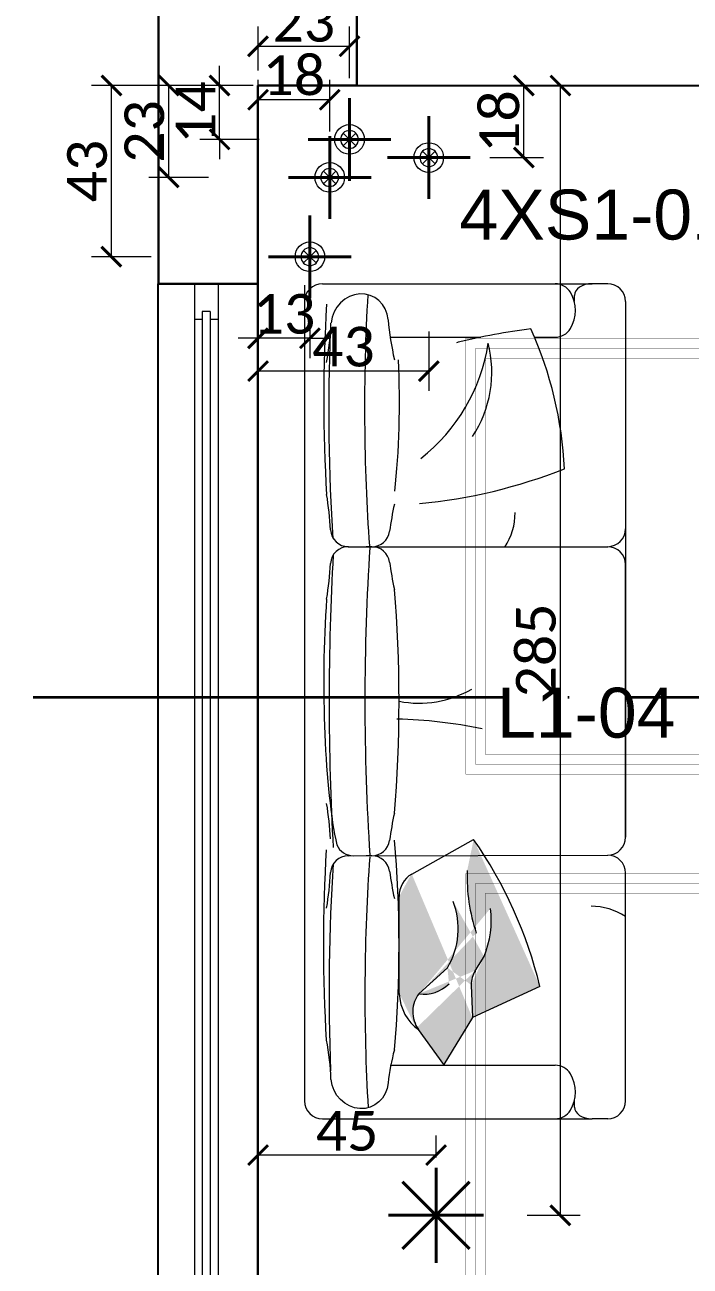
# Model space of a CAD drawing. Header units: centimetres. Extents: x -26724 to 60145, y -23645 to 6771.
# Drawn here: x -7328.9 to -7161, y 1966.1 to 2279.2 of the extents above; entities that cross this region are included whole.
import ezdxf

# ---------------------------------------------------------------- set-up
doc = ezdxf.new("R2010")
doc.units = ezdxf.units.CM
doc.linetypes.add('ACAD_ISO04W100', pattern=[30, 24, -3, 0, -3])
doc.linetypes.add('DALEKOVOD_VN', pattern=[5, 2.5, -2.5])
for name, color, linetype, lineweight in [('2.IZGLED', 7, 'Continuous', 13), ('4.KOTE', 88, 'Continuous', 15), ('IZGLED', 252, 'Continuous', 13), ('zid', 7, 'Continuous', 40)]:
    doc.layers.add(name, color=color, linetype=linetype, lineweight=lineweight)
doc.layers.add('IZGLED 2', color=253, linetype='Continuous', lineweight=9, true_color=0x828282)
doc.styles.add('0.12', font='arial.ttf', dxfattribs={"height": 0.12})
doc.styles.get("Standard").update_dxf_attribs({"font": 'calibri.ttf'})
doc.dimstyles.new('ja 1 50', dxfattribs={"dimtxt": 10, "dimasz": 5, "dimexe": 5, "dimexo": 5, "dimgap": 1, "dimtad": 1, "dimdec": 0, "dimtxsty": 'Standard', "dimblk": 'ARCHTICK', "dimcen": 2.5, "dimclrd": 256, "dimclrt": 7, "dimadec": 0, "dimazin": 0, "dimtfac": 1, "dimtdec": 0, "dimtix": 1, "dimtmove": 1, "dimatfit": 3, "dimldrblk": 'ARCHTICK', "dimfxl": 10, "dimfxlon": 1, "dimlwd": 0, "dimlwe": 9, "dimarcsym": 0})

# ---------------------------------------------------------------- blocks, each defined once
blk = doc.blocks.new('GTTTTTT')
at = {"layer": 'zid', "color": 1}
for p, q in [((3959.04, 2060.69), (3959.04, 2036.69)), ((3950.55, 2040.2), (3967.52, 2057.17)), ((3967.52, 2040.2), (3950.55, 2057.17)), ((3947.04, 2048.69), (3971.04, 2048.69))]:
    blk.add_line(p, q, dxfattribs=at)
blk = doc.blocks.new('efrrf')
at = {"layer": 'IZGLED'}
for q in [(32062.56, -5174.7), (32062.56, -5178.09), (32065.95, -5174.7), (32065.95, -5178.09)]:
    blk.add_line((32064.26, -5176.4), q, dxfattribs=at)
at = {"layer": 'IZGLED', "extrusion": (0, 0, -1)}
for major_axis, start_param, end_param in [((-2.83, 2.83), 3.926991, 7.068583), ((2.83, 2.83), -0.785398, 2.356194), ((-1.7, 1.7), 4.712389, 10.995574)]:
    blk.add_ellipse((32064.26, -5176.4), major_axis=major_axis, ratio=1, start_param=start_param, end_param=end_param, dxfattribs=at)
at = {"layer": 'zid'}
for p, q in [((32064.26, -5187.54), (32064.26, -5165.25)), ((32075.41, -5176.4), (32053.11, -5176.4))]:
    blk.add_line(p, q, dxfattribs=at)
blk = doc.blocks.new('_ArchTick')
at = {"color": 0, "linetype": 'ByBlock', "const_width": 0.15}
blk.add_lwpolyline([(-0.5, -0.5), (0.5, 0.5)], dxfattribs=at)
blk = doc.blocks.new('*D2051')
at = {"layer": '4.KOTE', "color": 0, "lineweight": 9, "transparency": 16777216}
for p, q in [((-7270.01, 2267.66), (-7270.01, 2278.78)), ((-7246.93, 2265.71), (-7246.93, 2278.78))]:
    blk.add_line(p, q, dxfattribs=at)
at = {"layer": '4.KOTE', "lineweight": 0, "transparency": 16777216}
blk.add_line((-7270.01, 2273.78), (-7246.93, 2273.78), dxfattribs=at)
at = {"layer": 'Defpoints', "color": 0, "transparency": 16777216}
for p in [(-7246.93, 2273.78), (-7270.01, 2263.89, 13.5), (-7246.93, 2260.71)]:
    blk.add_point(p, dxfattribs=at)
at = {"layer": '4.KOTE', "lineweight": 0, "transparency": 16777216, "xscale": 5, "yscale": 5, "zscale": 5, "rotation": 180}
blk.add_blockref('_ArchTick', (-7270.01, 2273.78), dxfattribs=at)
at = {"layer": '4.KOTE', "lineweight": 0, "transparency": 16777216, "xscale": 5, "yscale": 5, "zscale": 5}
blk.add_blockref('_ArchTick', (-7246.93, 2273.78), dxfattribs=at)
at = {"layer": '4.KOTE', "color": 7, "transparency": 16777216, "insert": (-7258.47, 2279.9), "char_height": 10, "attachment_point": 5}
blk.add_mtext('23', dxfattribs=at)
blk = doc.blocks.new('*D2052')
at = {"layer": '4.KOTE', "color": 0, "lineweight": 9, "transparency": 16777216}
for p, q in [((-7270.01, 2253.3), (-7270.01, 2265.3)), ((-7251.93, 2252.3), (-7251.93, 2265.3))]:
    blk.add_line(p, q, dxfattribs=at)
at = {"layer": '4.KOTE', "lineweight": 0, "transparency": 16777216}
blk.add_line((-7251.93, 2260.3), (-7270.01, 2260.3), dxfattribs=at)
at = {"layer": 'Defpoints', "color": 0, "transparency": 16777216}
for p in [(-7270.01, 2260.3), (-7270.01, 2247.3, 13.5), (-7251.93, 2247.3)]:
    blk.add_point(p, dxfattribs=at)
at = {"layer": '4.KOTE', "lineweight": 0, "transparency": 16777216, "xscale": 5, "yscale": 5, "zscale": 5, "rotation": 180}
blk.add_blockref('_ArchTick', (-7270.01, 2260.3), dxfattribs=at)
at = {"layer": '4.KOTE', "lineweight": 0, "transparency": 16777216, "xscale": 5, "yscale": 5, "zscale": 5}
blk.add_blockref('_ArchTick', (-7251.93, 2260.3), dxfattribs=at)
at = {"layer": '4.KOTE', "color": 7, "transparency": 16777216, "insert": (-7260.97, 2266.42), "char_height": 10, "attachment_point": 5}
blk.add_mtext('18', dxfattribs=at)
blk = doc.blocks.new('*D2053')
at = {"layer": '4.KOTE', "color": 0, "lineweight": 9, "transparency": 16777216}
for p, q in [((-7270.01, 2201.53), (-7270.01, 2186.84)), ((-7226.93, 2201.84), (-7226.93, 2186.84))]:
    blk.add_line(p, q, dxfattribs=at)
at = {"layer": '4.KOTE', "lineweight": 0, "transparency": 16777216}
blk.add_line((-7226.93, 2191.84), (-7270.01, 2191.84), dxfattribs=at)
at = {"layer": 'Defpoints', "color": 0, "transparency": 16777216}
for p in [(-7226.93, 2256.14), (-7270.01, 2251.42, 13.5), (-7270.01, 2191.84)]:
    blk.add_point(p, dxfattribs=at)
at = {"layer": '4.KOTE', "lineweight": 0, "transparency": 16777216, "xscale": 5, "yscale": 5, "zscale": 5, "rotation": 180}
blk.add_blockref('_ArchTick', (-7270.01, 2191.84), dxfattribs=at)
at = {"layer": '4.KOTE', "lineweight": 0, "transparency": 16777216, "xscale": 5, "yscale": 5, "zscale": 5}
blk.add_blockref('_ArchTick', (-7226.93, 2191.84), dxfattribs=at)
at = {"layer": '4.KOTE', "color": 7, "transparency": 16777216, "insert": (-7248.47, 2197.97), "char_height": 10, "attachment_point": 5}
blk.add_mtext('43', dxfattribs=at)
blk = doc.blocks.new('*D2054')
at = {"layer": '4.KOTE', "color": 0, "lineweight": 9, "transparency": 16777216}
for p, q in [((-7270.01, 2206.33), (-7270.01, 2195.12)), ((-7256.93, 2205.29), (-7256.93, 2195.12))]:
    blk.add_line(p, q, dxfattribs=at)
at = {"layer": '4.KOTE', "lineweight": 0, "transparency": 16777216}
for p, q in [((-7270.01, 2200.12), (-7275.01, 2200.12)), ((-7256.93, 2200.12), (-7270.01, 2200.12)), ((-7256.93, 2200.12), (-7251.93, 2200.12))]:
    blk.add_line(p, q, dxfattribs=at)
at = {"layer": 'Defpoints', "color": 0, "transparency": 16777216}
for p in [(-7270.01, 2210.29, 13.5), (-7256.93, 2210.29), (-7270.01, 2200.12)]:
    blk.add_point(p, dxfattribs=at)
at = {"layer": '4.KOTE', "lineweight": 0, "transparency": 16777216, "xscale": 5, "yscale": 5, "zscale": 5}
blk.add_blockref('_ArchTick', (-7270.01, 2200.12), dxfattribs=at)
at = {"layer": '4.KOTE', "lineweight": 0, "transparency": 16777216, "xscale": 5, "yscale": 5, "zscale": 5, "rotation": 180}
blk.add_blockref('_ArchTick', (-7256.93, 2200.12), dxfattribs=at)
at = {"layer": '4.KOTE', "color": 7, "transparency": 16777216, "insert": (-7263.47, 2206.24), "char_height": 10, "attachment_point": 5}
blk.add_mtext('13', dxfattribs=at)
blk = doc.blocks.new('*D2055')
at = {"layer": '4.KOTE', "color": 0, "lineweight": 9, "transparency": 16777216}
for p, q in [((-7210.08, 2263.89), (-7197.95, 2263.89)), ((-7211.51, 2245.71), (-7197.95, 2245.71))]:
    blk.add_line(p, q, dxfattribs=at)
at = {"layer": '4.KOTE', "lineweight": 0, "transparency": 16777216}
blk.add_line((-7202.95, 2245.71), (-7202.95, 2263.89), dxfattribs=at)
at = {"layer": 'Defpoints', "color": 0, "transparency": 16777216}
for p in [(-7216.51, 2263.89, 13.5), (-7202.95, 2263.89), (-7216.51, 2245.71)]:
    blk.add_point(p, dxfattribs=at)
at = {"layer": '4.KOTE', "lineweight": 0, "transparency": 16777216, "xscale": 5, "yscale": 5, "zscale": 5}
for p, rotation in [((-7202.95, 2263.89), 90), ((-7202.95, 2245.71), 270)]:
    blk.add_blockref('_ArchTick', p, dxfattribs=dict(at, rotation=rotation))
at = {"layer": '4.KOTE', "color": 7, "transparency": 16777216, "insert": (-7209.08, 2254.8), "char_height": 10, "attachment_point": 5, "rotation": 90}
blk.add_mtext('18', dxfattribs=at)
blk = doc.blocks.new('*D2056')
at = {"layer": '4.KOTE', "lineweight": 0, "transparency": 16777216}
for p, q in [((-7279.72, 2263.89), (-7279.72, 2268.89)), ((-7279.72, 2250.29), (-7279.72, 2263.89)), ((-7279.72, 2250.29), (-7279.72, 2245.29))]:
    blk.add_line(p, q, dxfattribs=at)
at = {"layer": '4.KOTE', "color": 0, "lineweight": 9, "transparency": 16777216}
for p, q in [((-7271.27, 2263.89), (-7284.72, 2263.89)), ((-7269.72, 2250.29), (-7284.72, 2250.29))]:
    blk.add_line(p, q, dxfattribs=at)
at = {"layer": 'Defpoints', "color": 0, "transparency": 16777216}
for p in [(-7279.72, 2263.89), (-7257.36, 2263.89, 13.5), (-7257.36, 2250.29)]:
    blk.add_point(p, dxfattribs=at)
at = {"layer": '4.KOTE', "lineweight": 0, "transparency": 16777216, "xscale": 5, "yscale": 5, "zscale": 5}
for p, rotation in [((-7279.72, 2263.89), 270), ((-7279.72, 2250.29), 90)]:
    blk.add_blockref('_ArchTick', p, dxfattribs=dict(at, rotation=rotation))
at = {"layer": '4.KOTE', "color": 7, "transparency": 16777216, "insert": (-7285.75, 2257.09), "char_height": 10, "attachment_point": 5, "rotation": 90}
blk.add_mtext('14', dxfattribs=at)
blk = doc.blocks.new('*D2057')
at = {"layer": '4.KOTE', "color": 0, "lineweight": 9, "transparency": 16777216}
for p, q in [((-7283.84, 2263.89), (-7297.55, 2263.89)), ((-7282.55, 2240.71), (-7297.55, 2240.71))]:
    blk.add_line(p, q, dxfattribs=at)
at = {"layer": '4.KOTE', "lineweight": 0, "transparency": 16777216}
blk.add_line((-7292.55, 2240.71), (-7292.55, 2263.89), dxfattribs=at)
at = {"layer": 'Defpoints', "color": 0, "transparency": 16777216}
for p in [(-7292.55, 2263.89), (-7267.09, 2263.89, 13.5), (-7269.15, 2240.71)]:
    blk.add_point(p, dxfattribs=at)
at = {"layer": '4.KOTE', "lineweight": 0, "transparency": 16777216, "xscale": 5, "yscale": 5, "zscale": 5}
for p, rotation in [((-7292.55, 2263.89), 90), ((-7292.55, 2240.71), 270)]:
    blk.add_blockref('_ArchTick', p, dxfattribs=dict(at, rotation=rotation))
at = {"layer": '4.KOTE', "color": 7, "transparency": 16777216, "insert": (-7298.67, 2252.3), "char_height": 10, "attachment_point": 5, "rotation": 90}
blk.add_mtext('23', dxfattribs=at)
blk = doc.blocks.new('*D2058')
at = {"layer": '4.KOTE', "color": 0, "lineweight": 9, "transparency": 16777216}
for p, q in [((-7297.53, 2263.89), (-7312, 2263.89)), ((-7297, 2220.71), (-7312, 2220.71))]:
    blk.add_line(p, q, dxfattribs=at)
at = {"layer": '4.KOTE', "lineweight": 0, "transparency": 16777216}
blk.add_line((-7307, 2220.71), (-7307, 2263.89), dxfattribs=at)
at = {"layer": 'Defpoints', "color": 0, "transparency": 16777216}
for p in [(-7307, 2263.89), (-7262.52, 2263.89, 13.5), (-7267.36, 2220.71)]:
    blk.add_point(p, dxfattribs=at)
at = {"layer": '4.KOTE', "lineweight": 0, "transparency": 16777216, "xscale": 5, "yscale": 5, "zscale": 5}
for p, rotation in [((-7307, 2263.89), 90), ((-7307, 2220.71), 270)]:
    blk.add_blockref('_ArchTick', p, dxfattribs=dict(at, rotation=rotation))
at = {"layer": '4.KOTE', "color": 7, "transparency": 16777216, "insert": (-7313.12, 2242.3), "char_height": 10, "attachment_point": 5, "rotation": 90}
blk.add_mtext('43', dxfattribs=at)
blk = doc.blocks.new('*D2059')
at = {"layer": '4.KOTE', "color": 0, "lineweight": 9, "transparency": 16777216}
for p, q in [((-7270.01, 1993.48), (-7270.01, 1999.06)), ((-7225.1, 1993.48), (-7225.1, 1999.06))]:
    blk.add_line(p, q, dxfattribs=at)
at = {"layer": '4.KOTE', "lineweight": 0, "transparency": 16777216}
blk.add_line((-7225.1, 1994.06), (-7270.01, 1994.06), dxfattribs=at)
at = {"layer": 'Defpoints', "color": 0, "transparency": 16777216}
for p in [(-7270.01, 1994.06), (-7270.01, 1990.89, 13.5), (-7225.1, 1990.89, 13.5)]:
    blk.add_point(p, dxfattribs=at)
at = {"layer": '4.KOTE', "lineweight": 0, "transparency": 16777216, "xscale": 5, "yscale": 5, "zscale": 5, "rotation": 180}
blk.add_blockref('_ArchTick', (-7270.01, 1994.06), dxfattribs=at)
at = {"layer": '4.KOTE', "lineweight": 0, "transparency": 16777216, "xscale": 5, "yscale": 5, "zscale": 5}
blk.add_blockref('_ArchTick', (-7225.1, 1994.06), dxfattribs=at)
at = {"layer": '4.KOTE', "color": 7, "transparency": 16777216, "insert": (-7247.55, 2000.13), "char_height": 10, "attachment_point": 5}
blk.add_mtext('45', dxfattribs=at)
blk = doc.blocks.new('*D2060')
at = {"layer": '4.KOTE', "color": 0, "lineweight": 9, "transparency": 16777216}
for p, q in [((-7187.37, 2263.89), (-7198.73, 2263.89)), ((-7202.08, 1978.89), (-7188.73, 1978.89))]:
    blk.add_line(p, q, dxfattribs=at)
at = {"layer": '4.KOTE', "lineweight": 0, "transparency": 16777216}
blk.add_line((-7193.73, 1978.89), (-7193.73, 2263.89), dxfattribs=at)
at = {"layer": 'Defpoints', "color": 0, "transparency": 16777216}
for p in [(-7193.73, 2263.89), (-7183.05, 2263.89, 13.5), (-7215.09, 1978.89, 13.5)]:
    blk.add_point(p, dxfattribs=at)
at = {"layer": '4.KOTE', "lineweight": 0, "transparency": 16777216, "xscale": 5, "yscale": 5, "zscale": 5}
for p, rotation in [((-7193.73, 2263.89), 90), ((-7193.73, 1978.89), 270)]:
    blk.add_blockref('_ArchTick', p, dxfattribs=dict(at, rotation=rotation))
at = {"layer": '4.KOTE', "color": 7, "transparency": 16777216, "insert": (-7199.86, 2121.39), "char_height": 10, "attachment_point": 5, "rotation": 90}
blk.add_mtext('285', dxfattribs=at)

msp = doc.modelspace()

# ---------------------------------------------------------------- hatches: boundary and pattern name
at = {"layer": 'IZGLED 2', "ltscale": 0.3}
h = msp.add_hatch(dxfattribs=at)
h.set_pattern_fill('HOUND', color=256, scale=0.014265, angle=-270, style=0)
h.set_pattern_definition([(90, (4950887.134929, -6595937.697652), (-0.022645856909893, 0.090583427639574), [0.3623337105583, -0.1811668552791]), (180, (4950887.134929, -6595937.697652), (0.090583427639574, -0.022645856909894), [0.3623337105583, -0.1811668552791])])
edge = h.paths.add_edge_path()
edge.add_arc((-7306.64, 2010.35), 110.91, 13.7123, 34.8399)
edge.add_line((-7215.61, 2073.71), (-7231.22, 2064.96))
edge.add_ellipse((-7228.45, 2059.27), major_axis=(0, 6.42), ratio=0.931759, start_angle=27.5786, end_angle=90)
edge.add_line((-7234.44, 2059.27), (-7234.44, 2034.88))
edge.add_ellipse((-7224.8, 2035.79), major_axis=(0, 11.53), ratio=0.838444, start_angle=94.5566, end_angle=150.6541)
edge.add_line((-7229.54, 2025.74), (-7223.15, 2016.95))
edge.add_line((-7223.15, 2016.95), (-7215.94, 2028.76))
edge.add_line((-7215.94, 2028.76), (-7198.89, 2036.64))
edge = h.paths.add_edge_path(flags=17)
edge.add_ellipse((-7228.45, 2059.27), major_axis=(0, 6.42), ratio=0.931759, start_angle=27.5786, end_angle=90)
edge = h.paths.add_edge_path(flags=16)
edge.add_line((-7234.44, 2034.88), (-7234.44, 2059.27))
edge = h.paths.add_edge_path(flags=17)
edge.add_ellipse((-7224.8, 2035.79), major_axis=(0, 11.53), ratio=0.838444, start_angle=94.5566, end_angle=150.6541)
edge = h.paths.add_edge_path(flags=17)
edge.add_line((-7223.15, 2016.95), (-7229.54, 2025.74))
edge = h.paths.add_edge_path(flags=17)
edge.add_line((-7215.94, 2028.76), (-7223.15, 2016.95))
edge = h.paths.add_edge_path(flags=17)
edge.add_line((-7198.89, 2036.64), (-7215.94, 2028.76))
edge = h.paths.add_edge_path(flags=17)
edge.add_arc((-7306.64, 2010.35), 110.91, 13.7123, 34.8399)
edge = h.paths.add_edge_path(flags=0)
edge.add_line((-7231.22, 2064.96), (-7215.61, 2073.71))
h.paths.add_polyline_path([(-7231.22, 2064.96), (-7215.61, 2073.71)], flags=0)
edge = h.paths.add_edge_path(flags=16)
edge.add_line((-7231.22, 2064.96), (-7215.61, 2073.71))
edge.add_line((-7231.22, 2064.96), (-7215.61, 2073.71))
edge.add_line((-7231.22, 2064.96), (-7215.61, 2073.71))
edge.add_arc((-7172.2, 2064.36), 45.07, 178.1229, 198.4601)
edge.add_arc((-7228.13, 2043.56), 8.89, 261.746, 315.1248)
edge.add_arc((-7238.52, 2051.14), 19.02, 328.9608, 381.4062)
edge.add_arc((-7235.25, 2053.37), 24.08, 337.5754, 367.043)
edge.add_ellipse((-7225.88, 2029.92), major_axis=(-0.76, 6.37), ratio=0.787292, start_angle=35.3802, end_angle=125.3802)
edge.add_arc((-7209.79, 2037.19), 6.42, 148.0124, 181.8463)
edge.add_line((-7222.22, 2041.33), (-7229.41, 2034.77))
edge.add_line((-7215.23, 2040.59), (-7212.99, 2044.18))
edge.add_line((-7216.2, 2036.98), (-7215.94, 2028.76))

# ---------------------------------------------------------------- linework, layer by layer
at = {"color": 3, "elevation": 13.5}
msp.add_lwpolyline([(-7270.1, 2263.89), (-6735.1, 2263.89), (-6735.1, 2213.89), (-6720.1, 2213.89), (-6465.1, 2213.89), (-6465.1, 2298.89), (-6230.1, 2298.89), (-6230.01, 2278.89), (-5990.01, 2278.89), (-5990.1, 858.89), (-6235.1, 858.89), (-6235.1, 713.89), (-6315.1, 713.89), (-6315.1, 574.88), (-6500.1, 573.89), (-6500.1, 713.89), (-6515.1, 713.89), (-6515.1, 611.89), (-7118.01, 611.86), (-7118.01, 761.85), (-7130.01, 761.85), (-7130.01, 611.85), (-7270.01, 611.84), (-7270.01, 2263.89)], dxfattribs=at)
at = {"layer": '2.IZGLED', "color": 116, "ltscale": 12, "true_color": 0x136734, "const_width": 0.1, "elevation": 13.5}
for points in [[(-7217.59, 2200.14), (-7012.59, 2200.14), (-7012.59, 2090.14), (-7217.59, 2090.14), (-7217.59, 2200.14)], [(-7217.59, 2065.14), (-7012.59, 2065.14), (-7012.59, 1955.14), (-7217.59, 1955.14), (-7217.59, 2065.14)]]:
    msp.add_lwpolyline(points, dxfattribs=at)
at = {"layer": '2.IZGLED', "color": 1, "linetype": 'DALEKOVOD_VN', "ltscale": 3, "const_width": 0.1, "elevation": 13.5}
for points in [[(-7215.09, 2197.64), (-7015.09, 2197.64), (-7015.09, 2092.64), (-7215.09, 2092.64)], [(-7215.09, 2062.64), (-7015.09, 2062.64), (-7015.09, 1957.64), (-7215.09, 1957.64)]]:
    msp.add_lwpolyline(points, close=True, dxfattribs=at)
at = {"layer": '2.IZGLED', "color": 116, "ltscale": 12, "true_color": 0x136734, "const_width": 0.1, "elevation": 13.5}
for points in [[(-7212.59, 2195.14), (-7017.59, 2195.14), (-7017.59, 2095.14), (-7212.59, 2095.14)], [(-7212.59, 2060.14), (-7017.59, 2060.14), (-7017.59, 1960.14), (-7212.59, 1960.14)]]:
    msp.add_lwpolyline(points, close=True, dxfattribs=at)
at = {"layer": 'IZGLED 2', "lineweight": 30}
for p, q in [((-7295.1, 2338.99, 13.5), (-7295.1, 2213.89, 13.5)), ((-7245.1, 2298.78, 13.5), (-7245.1, 2263.89, 13.5)), ((-7270.1, 2213.89, 13.5), (-7270.1, 2263.89, 13.5)), ((-7270.1, 2263.89, 13.5), (-7245.1, 2263.89, 13.5)), ((-7295.1, 2213.89, 13.5), (-7270.1, 2213.89, 13.5))]:
    msp.add_line(p, q, dxfattribs=at)
at = {"layer": 'IZGLED 2', "ltscale": 12}
msp.add_line((-6760.1, 2263.89, 13.5), (-7245.1, 2263.89, 13.5), dxfattribs=at)
at = {"layer": 'IZGLED 2', "lineweight": 25, "ltscale": 12}
for p, q in [((-7295.17, 1858.89, 13.5), (-7295.19, 2213.89, 13.5)), ((-7270.08, 1858.89, 13.5), (-7270.1, 2213.89, 13.5))]:
    msp.add_line(p, q, dxfattribs=at)
at = {"layer": 'IZGLED 2'}
for p, q in [((-7286.07, 2213.89, 13.5), (-7286.07, 1858.89, 13.5)), ((-7280.07, 2213.89, 13.5), (-7280.07, 1858.89, 13.5)), ((-7284.07, 2204.89, 13.5), (-7286.07, 2204.89, 13.5)), ((-7284.07, 2206.89, 13.5), (-7284.07, 1865.89, 13.5)), ((-7282.07, 2206.89, 13.5), (-7284.07, 2206.89, 13.5)), ((-7282.07, 2206.89, 13.5), (-7282.07, 1865.89, 13.5)), ((-7280.07, 2204.89, 13.5), (-7282.07, 2204.89, 13.5))]:
    msp.add_line(p, q, dxfattribs=at)
at = {"layer": 'IZGLED 2', "ltscale": 0.3}
for p, q in [((-7258.29, 2213.56, 13.5), (-7258.29, 2007.74, 13.5)), ((-7253.79, 2213.88, 13.5), (-7185.7, 2213.9, 13.5)), ((-7190.2, 2209.4, 8.36), (-7190.2, 2210.93, 10.11)), ((-7181.79, 2213.9, 13.5), (-7185.7, 2213.9, 13.5)), ((-7177.29, 2209.4, 13.5), (-7177.29, 2141.3, 13.5)), ((-7236.67, 2200.39, 13.5), (-7213.84, 2200.39, 13.5)), ((-7200.25, 2200.39, 13.5), (-7195.05, 2200.39, 13.5)), ((-7177.29, 2151.87, 13.5), (-7177.29, 2151.86, 13.5)), ((-7177.29, 2151.87, 13.5), (-7177.29, 2151.86, 13.5)), ((-7247.25, 2147.56, 13.5), (-7181.79, 2147.56, 13.5)), ((-7241.29, 2147.54, 13.5), (-7242.73, 2147.54, 13.5)), ((-7177.29, 2074.27, 13.5), (-7177.29, 2143.06, 13.5)), ((-7177.29, 2142.87, 13.5), (-7177.29, 2074.27, 13.5)), ((-7231.22, 2064.96, 12.25), (-7215.61, 2073.71, 6.16)), ((-7177.29, 2074.27, 13.5), (-7177.29, 2074.25, 13.5)), ((-7177.29, 2074.27, 13.5), (-7177.29, 2074.25, 13.5)), ((-7177.29, 2074.27, 13.5), (-7177.29, 2074.25, 13.5)), ((-7247.24, 2069.59, 13.5), (-7181.79, 2069.75, 13.5)), ((-7241.29, 2069.58, 13.5), (-7242.73, 2069.58, 13.5)), ((-7177.29, 2007.74, 13.5), (-7177.29, 2065.27, 13.5)), ((-7234.44, 2034.88, 13.5), (-7234.44, 2059.27, 13.5)), ((-7215.23, 2040.59, 6.16), (-7212.99, 2044.18, 6.16)), ((-7222.22, 2041.33, 7.53), (-7229.41, 2034.77, 9.38)), ((-7216.2, 2036.98, 6.16), (-7215.94, 2028.76, 6.16)), ((-7198.89, 2036.64, 6.16), (-7215.94, 2028.76, 6.16)), ((-7215.94, 2028.76, 6.16), (-7223.15, 2016.95, 6.16)), ((-7223.15, 2016.95, 6.16), (-7229.54, 2025.74, 10.32)), ((-7236.67, 2016.75, 13.5), (-7195.05, 2016.74, 13.5)), ((-7223.15, 2016.95, 6.16), (-7223.15, 2016.95, 6.16)), ((-7190.2, 2006.2, 10.11), (-7190.2, 2007.8, 10.11)), ((-7253.79, 2003.26, 13.5), (-7185.7, 2003.24, 13.5)), ((-7181.79, 2003.24, 13.5), (-7185.7, 2003.24, 13.5))]:
    msp.add_line(p, q, dxfattribs=at)
at = {"layer": 'IZGLED 2', "color": 5, "linetype": 'ACAD_ISO04W100', "lineweight": 35, "ltscale": 5}
msp.add_line((-7476.82, 2109.62), (-5093.2, 2109.62), dxfattribs=at)
at = {"layer": 'IZGLED 2', "ltscale": 12, "elevation": 13.5}
msp.add_lwpolyline([(-6960.08, 1893.89), (-7270.1, 1893.89), (-7270.1, 2263.89), (-6960.08, 2263.89)], close=True, dxfattribs=at)
at = {"layer": 'IZGLED 2', "ltscale": 0.3}
for centre, radius, start, end in [((-7253.79, 2209.38, 13.5), 4.5, 90, 180), ((-7195.06, 2209.39, 13.5), 4.5, 31.22, 90.0176), ((-7198.78, 2207.14, 13.5), 8.85, 329.0017, 31.22), ((-7181.79, 2209.4, 13.5), 4.5, 0, 90), ((-7147.67, 2213.78, 13.5), 90, 185.712, 192.2542), ((-7316.34, 2206.14, 13.5), 64.77, 349.2314, 358.0886), ((-7178.59, 2027.76, 8.36), 176.2, 97.3595, 103.4233), ((-7290.84, 2162.32, 8.36), 98.27, 2.8519, 24.132), ((-7195.05, 2204.89, 13.5), 4.5, 270.0176, 329.0017), ((-7257.17, 2205.83, 8.36), 45.76, 308.0811, 351.2668), ((-7218.45, 2194.76, 8.36), 4.5, 103.4233, 109.0697), ((-7240.77, 2191.61, 8.36), 29.73, 326.8211, 14.1568), ((-7241.68, 2290.71, 8.36), 132.86, 275.3471, 291.6367), ((-7341.56, 2146.44, 13.5), 90, 3.4086, 9.131), ((-7147.67, 2139.19, 13.5), 90, 167.7458, 172.1844), ((-7220.87, 2156.15, 13.5), 15.73, 326.4811, 0.0699), ((-7247.23, 2152.06, 13.5), 4.5, 183.4086, 269.7729), ((-7241.29, 2152.04, 13.5), 4.5, 270, 352.1844), ((-7181.79, 2152.06, 13.5), 4.5, 270, 0), ((-7247.23, 2143.06, 13.5), 4.5, 89.7729, 176.62), ((-7241.29, 2143.04, 13.5), 4.5, 7.8156, 90), ((-7181.79, 2143.06, 13.5), 4.5, 0, 90), ((-7341.56, 2148.63, 13.5), 90, 350.869, 356.62), ((-7147.67, 2155.89, 13.5), 90, 187.8156, 192.2542), ((-7229.4, 2134.76, 13.5), 26.68, 259.1122, 299.9004), ((-7237.85, 1981.65, 13.5), 122.43, 78.5213, 88.6457), ((-7341.56, 2068.49, 13.5), 90, 3.4043, 9.131), ((-7147.67, 2061.23, 13.5), 90, 167.7458, 172.1844), ((-7241.29, 2074.08, 13.5), 4.5, 270, 352.1844), ((-7306.64, 2010.35, 6.16), 110.91, 13.7123, 34.8399), ((-7181.79, 2074.25, 13.5), 4.5, 270, 0), ((-7245.99, 2074.09, 13.5), 4.5, 203.272, 270.1799), ((-7247.23, 2065.09, 13.5), 4.5, 90.1799, 176.6072), ((-7241.29, 2065.08, 13.5), 4.5, 7.8156, 90), ((-7181.79, 2065.25, 13.5), 4.5, 0, 90), ((-7341.56, 2070.68, 13.5), 90, 350.869, 356.6072), ((-7147.67, 2077.93, 13.5), 90, 187.8156, 192.2542), ((-7172.2, 2064.36, 6.16), 45.07, 178.1229, 198.4601), ((-7238.52, 2051.14, 7.53), 19.02, 328.9608, 21.4062), ((-7235.25, 2053.37, 6.16), 24.08, 337.5754, 7.043), ((-7185.98, 2041.11, 13.5), 15.73, 56.4811, 90.0699), ((-7209.79, 2037.19, 6.16), 6.42, 148.0124, 181.8463), ((-7228.13, 2043.56, 6.16), 8.89, 261.746, 315.1248), ((-7316.34, 2010.98, 13.5), 64.77, 1.9114, 10.7686), ((-7176.04, 2004.87, 13.5), 61.63, 165.1683, 173.0747), ((-7195.05, 2012.24, 13.5), 4.5, 30.9983, 89.9824), ((-7198.78, 2010, 13.5), 8.85, 328.78, 30.9983), ((-7253.79, 2007.74, 13.5), 4.5, 180, 270), ((-7181.79, 2007.74, 13.5), 4.5, 270, 0), ((-7195.06, 2007.74, 13.5), 4.5, 269.9824, 328.78)]:
    msp.add_arc(centre, radius, start, end, dxfattribs=at)
at = {"layer": 'IZGLED 2', "ltscale": 0.3, "extrusion": (1.44749e-14, -0.752577, 0.658505)}
msp.add_arc((-7185.7, 1463.52, -1657.24), 4.5, 90, 180, dxfattribs=at)
at = {"layer": 'IZGLED 2', "ltscale": 0.3, "extrusion": (0.363078, -1.27341e-11, 0.931759)}
msp.add_arc((2059.27, 6739.23, -2614.09), 6.42, 27.5786, 90, dxfattribs=at)
at = {"layer": 'IZGLED 2', "ltscale": 0.3, "extrusion": (0.544987, -1.91155e-11, 0.838444)}
msp.add_arc((2035.79, 6061.53, -3931.36), 11.53, 94.5566, 150.6541, dxfattribs=at)
at = {"layer": 'IZGLED 2', "ltscale": 0.3, "extrusion": (0.612237, 0.073053, 0.787292)}
msp.add_arc((2871.75, 5463.84, -4270.08), 6.42, 35.3802, 125.3802, dxfattribs=at)
at = {"layer": 'IZGLED 2', "ltscale": 0.3, "extrusion": (-1.44749e-14, 0.752577, 0.658505)}
msp.add_arc((7185.7, -1313.48, 1516.48), 4.5, 360, 90, dxfattribs=at)
at = {"layer": 'IZGLED 2', "ltscale": 0.3}
for centre, major_axis, ratio, start_param, end_param in [((-7244.42, 2203.65, 13.5), (3.13, 7.15), 0.910767, -1.037843, 1.906765), ((-7246.18, 2184.71, 13.5), (0, 55.09), 0.131518, 1.12027, 2.021323), ((-7243.03, 2108.55, 13.5), (0, 79.15), 0.114245, 1.085884, 2.055259), ((-7234.01, 2108.56, 13.5), (0, 76.28), 0.118534, 1.038522, 2.103071), ((-7241.68, 2108.56, 13.5), (0, -51.59), 0.140455, 0.991862, 2.149731), ((-7246.17, 2112.56, 13.5), (0.11, -48.49), 0.149739, 4.245967, 5.691284), ((-7241.68, 2047.07, 13.5), (0, 48.3), 0.150023, 4.133454, 5.291324), ((-7243.03, 2034.78, 13.5), (0.02, -69.93), 0.129311, 4.225608, 4.993748), ((-7234.01, 2034.49, 13.5), (0.01, -68.46), 0.132088, 4.178543, 5.14157)]:
    msp.add_ellipse(centre, major_axis=major_axis, ratio=ratio, start_param=start_param, end_param=end_param, dxfattribs=at)
at = {"layer": 'IZGLED 2', "ltscale": 0.3, "extrusion": (0, 0, -1)}
for centre, major_axis, ratio, start_param, end_param in [((-7234.01, 2182.63, 13.5), (0.01, 68.46), 0.132088, 4.178543, 5.141554), ((-7243.03, 2182.34, 13.5), (0.02, 69.93), 0.129311, 4.225608, 4.993713), ((-7241.68, 2183.81, 13.5), (0, -40.63), 0.178349, 4.441122, 5.291324), ((-7246.18, 2047.07, 13.5), (0, -55.09), 0.131518, 1.12027, 2.021323), ((-7244.42, 2013.48, 13.5), (3.13, -7.15), 0.910767, -1.037843, 1.906765)]:
    msp.add_ellipse(centre, major_axis=major_axis, ratio=ratio, start_param=start_param, end_param=end_param, dxfattribs=at)

# ---------------------------------------------------------------- block references
msp.add_blockref('GTTTTTT', (-11184.14, -69.8, 13.5))
at = {"layer": 'IZGLED 2', "xscale": 0.9351958046739138, "yscale": 0.9351958046739138, "zscale": 0.9351958046739138, "rotation": 270}
for p in [(-2405.99, 32236.65), (-2385.99, 32232.07), (-2410.99, 32227.07), (-2415.99, 32207.07)]:
    msp.add_blockref('efrrf', p, dxfattribs=at)

# ---------------------------------------------------------------- texts
at = {"layer": 'IZGLED 2', "color": 7, "style": '0.12'}
msp.add_text('4XS1-01', height=12.6, dxfattribs=at).set_placement((-7219.19, 2225.04, 27))
at = {"layer": 'IZGLED 2', "color": 240, "true_color": 0xed1f24, "style": '0.12'}
msp.add_text('L1-04', height=12.6, dxfattribs=at).set_placement((-7209.71, 2099.38, 40.5))

# ---------------------------------------------------------------- dimensions: what is measured, and where the dimension line sits
at = {"layer": '4.KOTE'}
for base, p1, p2, picture, middle in [((-7246.93, 2273.78), (-7270.01, 2263.89, 13.5), (-7246.93, 2260.71), '*D2051', (-7258.47, 2279.9)), ((-7270.01, 2260.3), (-7251.93, 2247.3), (-7270.01, 2247.3, 13.5), '*D2052', (-7260.97, 2266.42)), ((-7270.01, 2191.84), (-7226.93, 2256.14), (-7270.01, 2251.42, 13.5), '*D2053', (-7248.47, 2197.97)), ((-7270.01, 2200.12), (-7256.93, 2210.29), (-7270.01, 2210.29, 13.5), '*D2054', (-7263.47, 2206.24)), ((-7270.01, 1994.06), (-7225.1, 1990.89, 13.5), (-7270.01, 1990.89, 13.5), '*D2059', (-7247.55, 2000.13))]:
    dim = msp.add_linear_dim(base=base, p1=p1, p2=p2, dimstyle='ja 1 50', dxfattribs=at)
    dim.commit()
    dim.dimension.update_dxf_attribs({"geometry": picture, "text_midpoint": middle})
for base, p1, p2, picture, middle in [((-7279.72, 2263.89), (-7257.36, 2250.29), (-7257.36, 2263.89, 13.5), '*D2056', (-7285.75, 2257.09)), ((-7307, 2263.89), (-7267.36, 2220.71), (-7262.52, 2263.89, 13.5), '*D2058', (-7313.12, 2242.3)), ((-7292.55, 2263.89), (-7269.15, 2240.71), (-7267.09, 2263.89, 13.5), '*D2057', (-7298.67, 2252.3)), ((-7202.95, 2263.89), (-7216.51, 2245.71), (-7216.51, 2263.89, 13.5), '*D2055', (-7209.08, 2254.8)), ((-7193.73, 2263.89), (-7215.09, 1978.89, 13.5), (-7183.05, 2263.89, 13.5), '*D2060', (-7199.86, 2121.39))]:
    dim = msp.add_linear_dim(base=base, p1=p1, p2=p2, angle=90, dimstyle='ja 1 50', dxfattribs=at)
    dim.commit()
    dim.dimension.update_dxf_attribs({"geometry": picture, "text_midpoint": middle})

doc.saveas('drawing.dxf')
